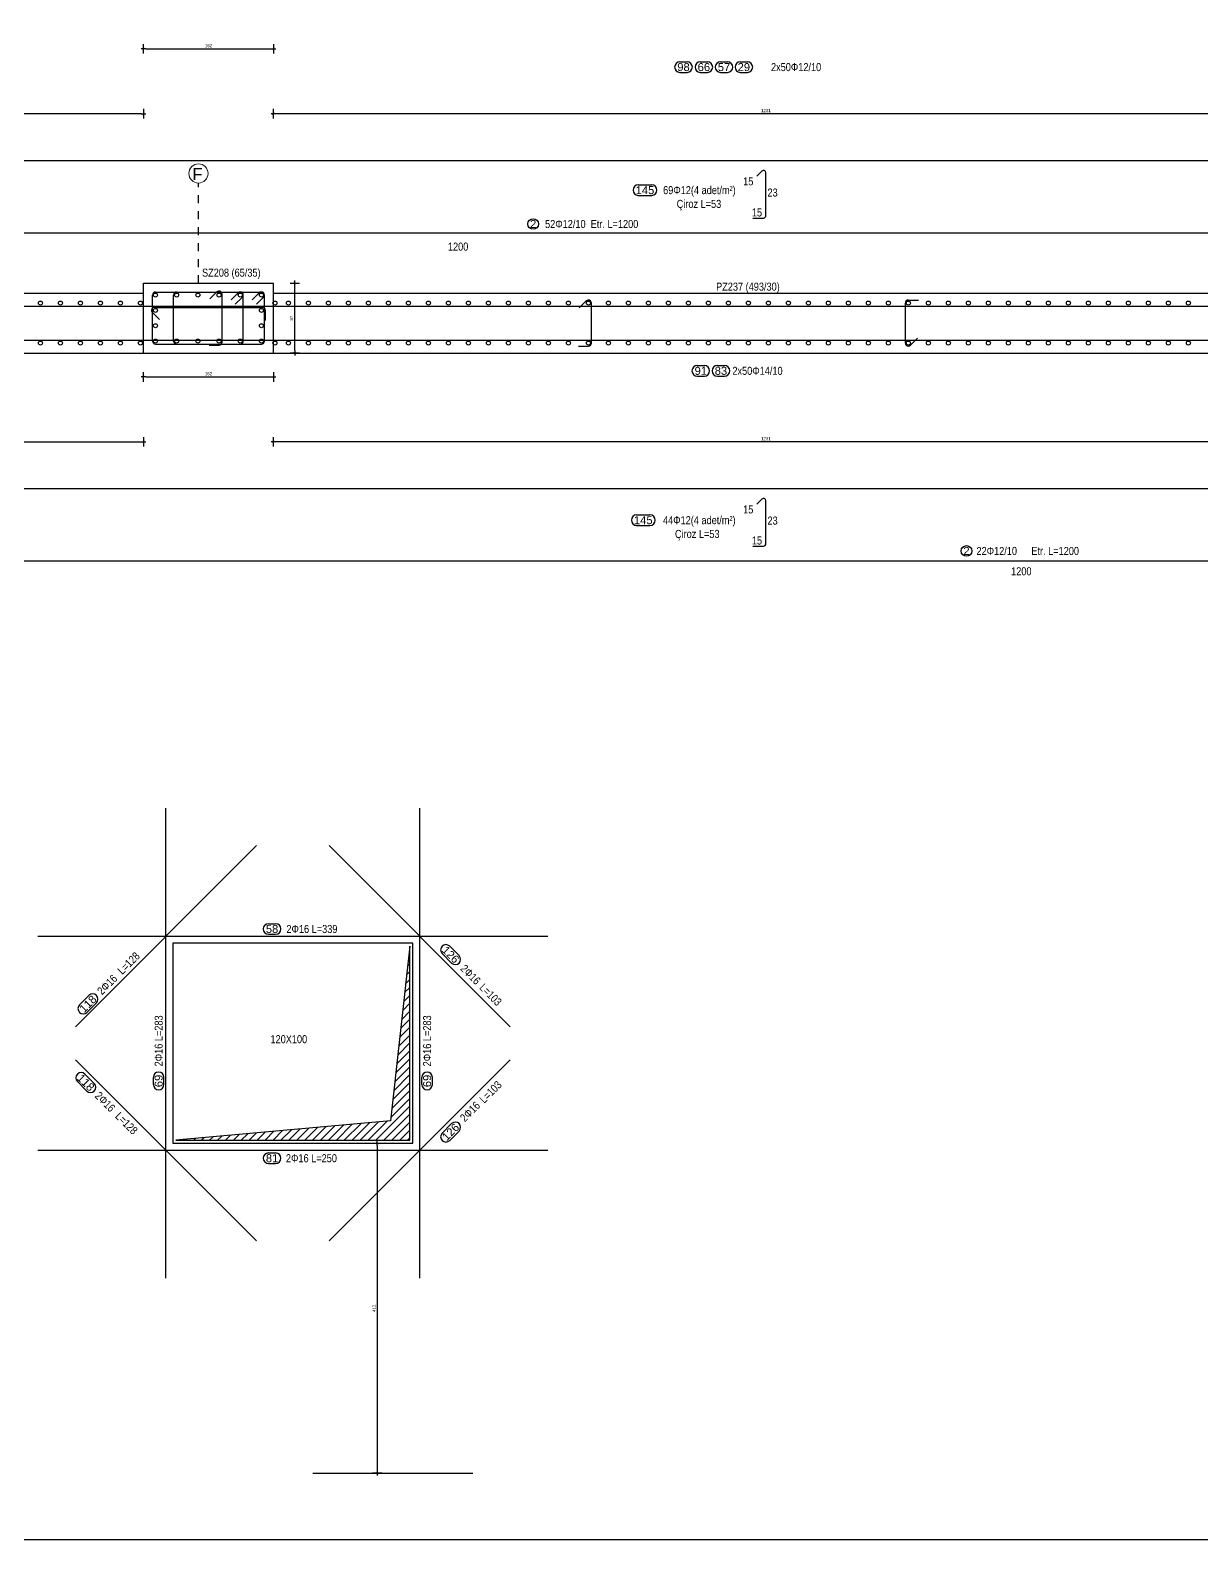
# Model space of a CAD drawing. Header units: metres. Extents: x 419734 to 420376, y 4564732 to 4565123.
# Drawn here: x 420122.1 to 420136.75, y 4564863.89 to 4564882.76 of the extents above; entities that cross this region are included whole.
import ezdxf

# ---------------------------------------------------------------- set-up
doc = ezdxf.new("R2010")
doc.units = ezdxf.units.M
doc.linetypes.add('TRATTO-PUNTO', pattern=[1, 0.5, -0.25, 0, -0.25])
doc.layers.get('Defpoints').update_dxf_attribs({"color": 5})
for name, color, linetype in [('Standart', 7, 'Continuous'), ('SW_ASSI', 7, 'TRATTO-PUNTO'), ('SW_CANDELE', 252, 'Continuous'), ('SW_DIM', 33, 'Continuous'), ('SW_SEZIONI-ARMATURA', 3, 'Continuous'), ('SW_SEZIONI_CARPENTERIA', 4, 'Continuous'), ('SW_TRATTEGGIO_252', 252, 'Continuous'), ('SW_TXT_TESTI', 1, 'Continuous')]:
    doc.layers.add(name, color=color, linetype=linetype)
doc.styles.add('arial_1_18', font='arial.ttf', dxfattribs={"height": 0.2})
doc.styles.add('SWS', font='ARIALN.TTF')
doc.dimstyles.new('DIM-SW-20_cm', dxfattribs={"dimtxt": 0.04, "dimasz": 0.03, "dimexe": 0.125, "dimexo": 0.125, "dimgap": 0.02, "dimtad": 1, "dimdec": 0, "dimlfac": 100, "dimzin": 1, "dimdsep": 46, "dimtxsty": 'SWS', "dimblk1": 'D', "dimblk2": 'D', "dimsah": 1, "dimcen": 0.003, "dimdle": 0.0625, "dimse1": 1, "dimse2": 1, "dimclrd": 256, "dimclre": 256, "dimclrt": 256, "dimazin": 0, "dimtfac": 0.75, "dimtdec": 0, "dimtmove": 1, "dimatfit": 3, "dimldrblk": 'D', "dimfxl": 0.125, "dimtvp": 1.5, "dimtolj": 1, "dimtzin": 0, "dimarcsym": 0})

# ---------------------------------------------------------------- blocks, each defined once
blk = doc.blocks.new('D')
for p, q in [((-1, 0), (1, 0)), ((0, 2), (0, -2))]:
    blk.add_line(p, q)
at = {"const_width": 0.141}
blk.add_lwpolyline([(0.48, 0.48), (-0.48, -0.48)], dxfattribs=at)
blk = doc.blocks.new('*D1563')
at = {"layer": 'Defpoints', "color": 0, "transparency": 16777216}
for p in [(420126.644, 4564868.849), (420126.44, 4564864.724), (420126.644, 4564864.724)]:
    blk.add_point(p, dxfattribs=at)
at = {"layer": 'SW_DIM', "lineweight": -2, "transparency": 16777216}
blk.add_line((420126.44, 4564868.819), (420126.44, 4564864.754), dxfattribs=at)
at = {"layer": 'SW_DIM', "lineweight": -2, "transparency": 16777216, "xscale": 0.03, "yscale": 0.03, "zscale": 0.03}
for p, rotation in [((420126.44, 4564868.849), 90), ((420126.44, 4564864.724), 270)]:
    blk.add_blockref('D', p, dxfattribs=dict(at, rotation=rotation))
at = {"layer": 'SW_DIM', "transparency": 16777216, "insert": (420126.4, 4564866.786), "char_height": 0.04, "attachment_point": 5, "rotation": 90, "style": 'SWS'}
blk.add_mtext('\\A1;412', dxfattribs=at)
blk = doc.blocks.new('*D1568')
at = {"layer": 'Defpoints', "color": 0, "transparency": 16777216}
for p in [(420109.942, 4564877.664), (420123.517, 4564877.664), (420123.517, 4564877.614)]:
    blk.add_point(p, dxfattribs=at)
at = {"layer": 'SW_DIM', "lineweight": -2, "transparency": 16777216}
blk.add_line((420109.972, 4564877.614), (420123.487, 4564877.614), dxfattribs=at)
at = {"layer": 'SW_DIM', "lineweight": -2, "transparency": 16777216, "xscale": 0.03, "yscale": 0.03, "zscale": 0.03, "rotation": 180}
blk.add_blockref('D', (420109.942, 4564877.614), dxfattribs=at)
at = {"layer": 'SW_DIM', "lineweight": -2, "transparency": 16777216, "xscale": 0.03, "yscale": 0.03, "zscale": 0.03}
blk.add_blockref('D', (420123.517, 4564877.614), dxfattribs=at)
at = {"layer": 'SW_DIM', "transparency": 16777216, "insert": (420116.73, 4564877.654), "char_height": 0.04, "attachment_point": 5, "style": 'SWS'}
blk.add_mtext('\\A1;1357', dxfattribs=at)
blk = doc.blocks.new('*D1569')
at = {"layer": 'Defpoints', "color": 0, "transparency": 16777216}
for p in [(420109.942, 4564881.764), (420109.942, 4564881.714), (420123.517, 4564881.764)]:
    blk.add_point(p, dxfattribs=at)
at = {"layer": 'SW_DIM', "lineweight": -2, "transparency": 16777216}
blk.add_line((420123.487, 4564881.714), (420109.972, 4564881.714), dxfattribs=at)
at = {"layer": 'SW_DIM', "lineweight": -2, "transparency": 16777216, "xscale": 0.03, "yscale": 0.03, "zscale": 0.03, "rotation": 180}
blk.add_blockref('D', (420109.942, 4564881.714), dxfattribs=at)
at = {"layer": 'SW_DIM', "lineweight": -2, "transparency": 16777216, "xscale": 0.03, "yscale": 0.03, "zscale": 0.03}
blk.add_blockref('D', (420123.517, 4564881.714), dxfattribs=at)
at = {"layer": 'SW_DIM', "transparency": 16777216, "insert": (420116.73, 4564881.754), "char_height": 0.04, "attachment_point": 5, "style": 'SWS'}
blk.add_mtext('\\A1;1357', dxfattribs=at)
blk = doc.blocks.new('*D1571')
at = {"layer": 'Defpoints', "color": 0, "transparency": 16777216}
for p in [(420123.517, 4564882.724), (420125.142, 4564882.724), (420125.142, 4564882.526)]:
    blk.add_point(p, dxfattribs=at)
at = {"layer": 'SW_DIM', "lineweight": -2, "transparency": 16777216}
blk.add_line((420123.547, 4564882.526), (420125.112, 4564882.526), dxfattribs=at)
at = {"layer": 'SW_DIM', "lineweight": -2, "transparency": 16777216, "xscale": 0.03, "yscale": 0.03, "zscale": 0.03, "rotation": 180}
blk.add_blockref('D', (420123.517, 4564882.526), dxfattribs=at)
at = {"layer": 'SW_DIM', "lineweight": -2, "transparency": 16777216, "xscale": 0.03, "yscale": 0.03, "zscale": 0.03}
blk.add_blockref('D', (420125.142, 4564882.526), dxfattribs=at)
at = {"layer": 'SW_DIM', "transparency": 16777216, "insert": (420124.33, 4564882.566), "char_height": 0.04, "attachment_point": 5, "style": 'SWS'}
blk.add_mtext('\\A1;162', dxfattribs=at)
blk = doc.blocks.new('*D1581')
at = {"layer": 'Defpoints', "color": 0, "transparency": 16777216}
for p in [(420125.142, 4564881.764), (420125.142, 4564881.714), (420137.455, 4564881.764)]:
    blk.add_point(p, dxfattribs=at)
at = {"layer": 'SW_DIM', "lineweight": -2, "transparency": 16777216}
blk.add_line((420137.425, 4564881.714), (420125.172, 4564881.714), dxfattribs=at)
at = {"layer": 'SW_DIM', "lineweight": -2, "transparency": 16777216, "xscale": 0.03, "yscale": 0.03, "zscale": 0.03, "rotation": 180}
blk.add_blockref('D', (420125.142, 4564881.714), dxfattribs=at)
at = {"layer": 'SW_DIM', "lineweight": -2, "transparency": 16777216, "xscale": 0.03, "yscale": 0.03, "zscale": 0.03}
blk.add_blockref('D', (420137.455, 4564881.714), dxfattribs=at)
at = {"layer": 'SW_DIM', "transparency": 16777216, "insert": (420131.299, 4564881.754), "char_height": 0.04, "attachment_point": 5, "style": 'SWS'}
blk.add_mtext('\\A1;1231', dxfattribs=at)
blk = doc.blocks.new('*D1582')
at = {"layer": 'Defpoints', "color": 0, "transparency": 16777216}
for p in [(420125.242, 4564879.599), (420125.409, 4564879.599), (420125.242, 4564878.724)]:
    blk.add_point(p, dxfattribs=at)
at = {"layer": 'SW_DIM', "lineweight": -2, "transparency": 16777216}
blk.add_line((420125.409, 4564878.754), (420125.409, 4564879.569), dxfattribs=at)
at = {"layer": 'SW_DIM', "lineweight": -2, "transparency": 16777216, "xscale": 0.03, "yscale": 0.03, "zscale": 0.03}
for p, rotation in [((420125.409, 4564879.599), 90), ((420125.409, 4564878.724), 270)]:
    blk.add_blockref('D', p, dxfattribs=dict(at, rotation=rotation))
at = {"layer": 'SW_DIM', "transparency": 16777216, "insert": (420125.368, 4564879.161), "char_height": 0.04, "attachment_point": 5, "rotation": 90, "style": 'SWS'}
blk.add_mtext('\\A1;87', dxfattribs=at)
blk = doc.blocks.new('*D1583')
at = {"layer": 'Defpoints', "color": 0, "transparency": 16777216}
for p in [(420123.517, 4564878.624), (420125.142, 4564878.624), (420125.142, 4564878.426)]:
    blk.add_point(p, dxfattribs=at)
at = {"layer": 'SW_DIM', "lineweight": -2, "transparency": 16777216}
blk.add_line((420123.547, 4564878.426), (420125.112, 4564878.426), dxfattribs=at)
at = {"layer": 'SW_DIM', "lineweight": -2, "transparency": 16777216, "xscale": 0.03, "yscale": 0.03, "zscale": 0.03, "rotation": 180}
blk.add_blockref('D', (420123.517, 4564878.426), dxfattribs=at)
at = {"layer": 'SW_DIM', "lineweight": -2, "transparency": 16777216, "xscale": 0.03, "yscale": 0.03, "zscale": 0.03}
blk.add_blockref('D', (420125.142, 4564878.426), dxfattribs=at)
at = {"layer": 'SW_DIM', "transparency": 16777216, "insert": (420124.33, 4564878.466), "char_height": 0.04, "attachment_point": 5, "style": 'SWS'}
blk.add_mtext('\\A1;162', dxfattribs=at)
blk = doc.blocks.new('*D1587')
at = {"layer": 'Defpoints', "color": 0, "transparency": 16777216}
for p in [(420125.142, 4564877.664), (420125.142, 4564877.614), (420137.455, 4564877.664)]:
    blk.add_point(p, dxfattribs=at)
at = {"layer": 'SW_DIM', "lineweight": -2, "transparency": 16777216}
blk.add_line((420137.425, 4564877.614), (420125.172, 4564877.614), dxfattribs=at)
at = {"layer": 'SW_DIM', "lineweight": -2, "transparency": 16777216, "xscale": 0.03, "yscale": 0.03, "zscale": 0.03, "rotation": 180}
blk.add_blockref('D', (420125.142, 4564877.614), dxfattribs=at)
at = {"layer": 'SW_DIM', "lineweight": -2, "transparency": 16777216, "xscale": 0.03, "yscale": 0.03, "zscale": 0.03}
blk.add_blockref('D', (420137.455, 4564877.614), dxfattribs=at)
at = {"layer": 'SW_DIM', "transparency": 16777216, "insert": (420131.299, 4564877.654), "char_height": 0.04, "attachment_point": 5, "style": 'SWS'}
blk.add_mtext('\\A1;1231', dxfattribs=at)

msp = doc.modelspace()

# ---------------------------------------------------------------- hatches: boundary and pattern name
at = {"layer": 'SW_TRATTEGGIO_252'}
h = msp.add_hatch(dxfattribs=at)
h.set_pattern_fill('_USER', color=256, scale=0.07, angle=45, pattern_type=0)
h.set_pattern_definition([(45, (420069.559505, 4565743.56469), (-0.0494974747, 0.0494974747), [])])
h.paths.add_polyline_path([(420122.79209, 4564891.26625), (420122.79209, 4564896.44125), (420122.27459, 4564891.78375), (420116.86709, 4564891.26625)])
h.paths.add_polyline_path([(420136.66709, 4564891.26625), (420136.66709, 4564896.44125), (420136.14959, 4564891.78375), (420130.74209, 4564891.26625)])
h.paths.add_polyline_path([(420157.04209, 4564891.26625), (420157.04209, 4564896.44125), (420156.52459, 4564891.78375), (420151.11709, 4564891.26625)])
h.paths.add_polyline_path([(420113.60209, 4564895.26625), (420113.60209, 4564897.69125), (420113.35959, 4564895.50875), (420110.67709, 4564895.26625)])
h.paths.add_polyline_path([(420117.75995, 4564869.56443), (420117.75995, 4564874.73943), (420117.24245, 4564870.08193), (420111.83495, 4564869.56443)])
h.paths.add_polyline_path([(420162.41709, 4564887.51625), (420162.41709, 4564889.44125), (420162.22459, 4564887.70875), (420160.49209, 4564887.51625)])
h.paths.add_polyline_path([(420145.29209, 4564895.26625), (420145.29209, 4564897.69125), (420145.04959, 4564895.50875), (420142.36709, 4564895.26625)])
h.paths.add_polyline_path([(420126.84704, 4564868.88617), (420126.84704, 4564871.31117), (420126.60454, 4564869.12867), (420123.92204, 4564868.88617)])
h.paths.add_polyline_path([(420113.75995, 4564865.81443), (420113.75995, 4564867.73943), (420113.56745, 4564866.00693), (420111.83495, 4564865.81443)])
h.paths.add_polyline_path([(420112.40459, 4564887.51625), (420112.40459, 4564889.44125), (420112.21209, 4564887.70875), (420110.47959, 4564887.51625)])
h.paths.add_polyline_path([(420170.29209, 4564891.26625), (420170.29209, 4564896.44125), (420169.77459, 4564891.78375), (420164.36709, 4564891.26625)])

# ---------------------------------------------------------------- linework, layer by layer
msp.add_lwpolyline([(420125.63454, 4564864.72367), (420127.63454, 4564864.72367)])
at = {"color": 0, "linetype": 'Continuous', "lineweight": 5}
msp.add_circle((420124.20459, 4564880.96884), 0.12, dxfattribs=at)
at = {"layer": 'Standart', "color": 2}
msp.add_lwpolyline([(420376.27637, 4564863.89188), (419946.10266, 4564863.89188), (419946.10266, 4564905.93855)], dxfattribs=at)
at = {"layer": 'Standart', "color": 5, "linetype": 'Continuous', "lineweight": 5}
msp.add_lwpolyline([(420125.63454, 4564864.72367), (420127.63454, 4564864.72367)], dxfattribs=at)
at = {"layer": 'SW_ASSI', "ltscale": 0.2}
msp.add_lwpolyline([(420124.20459, 4564879.59884), (420124.20459, 4564880.84884)], dxfattribs=at)
at = {"layer": 'SW_CANDELE'}
msp.add_lwpolyline([(420126.84704, 4564868.88617), (420126.84704, 4564871.31117), (420126.60454, 4564869.12867), (420123.92204, 4564868.88617)], close=True, dxfattribs=at)
at = {"layer": 'SW_SEZIONI-ARMATURA'}
for points in [[(420130.22355, 4564882.36384), (420130.31294, 4564882.36384)], [(420130.22355, 4564882.23184), (420130.31294, 4564882.23184)], [(420130.47853, 4564882.36384), (420130.56791, 4564882.36384)], [(420130.47853, 4564882.23184), (420130.56791, 4564882.23184)], [(420130.7302, 4564882.36384), (420130.81959, 4564882.36384)], [(420130.7302, 4564882.23184), (420130.81959, 4564882.23184)], [(420130.97858, 4564882.36384), (420131.06797, 4564882.36384)], [(420130.97858, 4564882.23184), (420131.06797, 4564882.23184)], [(420109.28459, 4564881.13134), (420138.75459, 4564881.13134)], [(420131.1837, 4564880.93394), (420131.24739, 4564880.99763)], [(420131.2986, 4564880.44134), (420131.2986, 4564880.97642)], [(420129.70362, 4564880.82593), (420129.8707, 4564880.82593)], [(420129.70362, 4564880.69393), (420129.8707, 4564880.69393)], [(420131.1361, 4564880.41134), (420131.2686, 4564880.41134)], [(420114.21024, 4564880.22634), (420144.21024, 4564880.22634)], [(420123.62959, 4564878.87384), (420123.62959, 4564879.44884)], [(420123.66709, 4564879.48634), (420124.99209, 4564879.48634)], [(420123.89459, 4564878.87384), (420123.89459, 4564879.44884)], [(420124.34719, 4564879.39947), (420124.43558, 4564879.48786)], [(420124.49959, 4564878.86134), (420124.49959, 4564879.46134)], [(420124.61219, 4564879.38697), (420124.70058, 4564879.47536)], [(420124.66522, 4564879.33394), (420124.75361, 4564879.42233)], [(420124.76459, 4564878.87384), (420124.76459, 4564879.44884)], [(420124.87719, 4564879.38697), (420124.96558, 4564879.47536)], [(420124.93022, 4564879.33394), (420125.01861, 4564879.42233)], [(420125.02959, 4564878.87384), (420125.02959, 4564879.44884)], [(420133.08011, 4564879.38634), (420133.20511, 4564879.38634)], [(420109.32959, 4564879.31134), (420172.09209, 4564879.31134)], [(420123.62808, 4564879.23066), (420123.71647, 4564879.14227)], [(420123.65459, 4564879.29468), (420125.00459, 4564879.29468)], [(420125.04209, 4564879.13218), (420125.04209, 4564879.25718)], [(420128.96521, 4564879.28697), (420129.05359, 4564879.37536)], [(420129.11761, 4564878.84884), (420129.11761, 4564879.34884)], [(420133.04261, 4564878.84884), (420133.04261, 4564879.34884)], [(420109.29209, 4564878.88634), (420172.05459, 4564878.88634)], [(420123.66709, 4564878.83634), (420124.99209, 4564878.83634)], [(420124.33709, 4564878.82384), (420124.46209, 4564878.82384)], [(420128.95511, 4564878.81134), (420129.08011, 4564878.81134)], [(420133.10663, 4564878.82233), (420133.19502, 4564878.91072)], [(420130.44019, 4564878.56784), (420130.52957, 4564878.56784)], [(420130.44019, 4564878.43584), (420130.52957, 4564878.43584)], [(420130.69186, 4564878.56784), (420130.78125, 4564878.56784)], [(420130.69186, 4564878.43584), (420130.78125, 4564878.43584)], [(420109.28459, 4564877.03134), (420138.75459, 4564877.03134)], [(420131.1837, 4564876.83394), (420131.24739, 4564876.89763)], [(420131.2986, 4564876.34134), (420131.2986, 4564876.87642)], [(420129.68228, 4564876.70116), (420129.84936, 4564876.70116)], [(420129.68228, 4564876.56916), (420129.84936, 4564876.56916)], [(420131.1361, 4564876.31134), (420131.2686, 4564876.31134)], [(420119.68919, 4564876.12634), (420149.68919, 4564876.12634)], [(420123.79704, 4564867.16117), (420123.79704, 4564873.03617)], [(420126.97204, 4564867.16117), (420126.97204, 4564873.03617)], [(420122.66567, 4564870.3048), (420124.92841, 4564872.56754)], [(420128.10341, 4564870.3048), (420125.84067, 4564872.56754)], [(420125.07988, 4564871.59217), (420125.16926, 4564871.59217)], [(420125.07988, 4564871.46017), (420125.16926, 4564871.46017)], [(420122.19704, 4564871.43617), (420128.57204, 4564871.43617)], [(420127.4633, 4564871.1927), (420127.34516, 4564871.31084)], [(420127.36996, 4564871.09937), (420127.25182, 4564871.2175)], [(420122.71745, 4564870.5772), (420122.83559, 4564870.69534)], [(420122.81079, 4564870.48386), (420122.92893, 4564870.602)], [(420124.92841, 4564867.6298), (420122.66567, 4564869.89254)], [(420125.84067, 4564867.6298), (420128.10341, 4564869.89254)], [(420122.6911, 4564869.61904), (420122.80924, 4564869.5009)], [(420122.78444, 4564869.71237), (420122.90258, 4564869.59424)], [(420123.64104, 4564869.58177), (420123.64104, 4564869.67115)], [(420123.77304, 4564869.58177), (420123.77304, 4564869.67115)], [(420126.99682, 4564869.58177), (420126.99682, 4564869.67115)], [(420127.12882, 4564869.58177), (420127.12882, 4564869.67115)], [(420127.36996, 4564869.09404), (420127.25182, 4564868.9759)], [(420127.4633, 4564869.0007), (420127.34516, 4564868.88256)], [(420122.19704, 4564868.76117), (420128.57204, 4564868.76117)], [(420125.07988, 4564868.72693), (420125.16926, 4564868.72693)], [(420125.07988, 4564868.59493), (420125.16926, 4564868.59493)]]:
    msp.add_lwpolyline(points, dxfattribs=at)
for centre, radius in [((420128.38888, 4564880.3368), 0.066), ((420123.66709, 4564879.44884), 0.025), ((420123.93209, 4564879.44884), 0.025), ((420124.19709, 4564879.44884), 0.025), ((420124.46209, 4564879.44884), 0.025), ((420124.72709, 4564879.44884), 0.025), ((420124.99209, 4564879.44884), 0.025), ((420122.22959, 4564879.34884), 0.025), ((420122.47959, 4564879.34884), 0.025), ((420122.72959, 4564879.34884), 0.025), ((420122.97959, 4564879.34884), 0.025), ((420123.22959, 4564879.34884), 0.025), ((420123.47959, 4564879.34884), 0.025), ((420123.66709, 4564879.25718), 0.025), ((420124.99209, 4564879.25718), 0.025), ((420125.1611, 4564879.34884), 0.025), ((420125.33011, 4564879.34884), 0.025), ((420125.58011, 4564879.34884), 0.025), ((420125.83011, 4564879.34884), 0.025), ((420126.08011, 4564879.34884), 0.025), ((420126.33011, 4564879.34884), 0.025), ((420126.58011, 4564879.34884), 0.025), ((420126.83011, 4564879.34884), 0.025), ((420127.08011, 4564879.34884), 0.025), ((420127.33011, 4564879.34884), 0.025), ((420127.58011, 4564879.34884), 0.025), ((420127.83011, 4564879.34884), 0.025), ((420128.08011, 4564879.34884), 0.025), ((420128.33011, 4564879.34884), 0.025), ((420128.58011, 4564879.34884), 0.025), ((420128.83011, 4564879.34884), 0.025), ((420129.08011, 4564879.34884), 0.025), ((420129.33011, 4564879.34884), 0.025), ((420129.58011, 4564879.34884), 0.025), ((420129.83011, 4564879.34884), 0.025), ((420130.08011, 4564879.34884), 0.025), ((420130.33011, 4564879.34884), 0.025), ((420130.58011, 4564879.34884), 0.025), ((420130.83011, 4564879.34884), 0.025), ((420131.08011, 4564879.34884), 0.025), ((420131.33011, 4564879.34884), 0.025), ((420131.58011, 4564879.34884), 0.025), ((420131.83011, 4564879.34884), 0.025), ((420132.08011, 4564879.34884), 0.025), ((420132.33011, 4564879.34884), 0.025), ((420132.58011, 4564879.34884), 0.025), ((420132.83011, 4564879.34884), 0.025), ((420133.08011, 4564879.34884), 0.025), ((420133.33011, 4564879.34884), 0.025), ((420133.58011, 4564879.34884), 0.025), ((420133.83011, 4564879.34884), 0.025), ((420134.08011, 4564879.34884), 0.025), ((420134.33011, 4564879.34884), 0.025), ((420134.58011, 4564879.34884), 0.025), ((420134.83011, 4564879.34884), 0.025), ((420135.08011, 4564879.34884), 0.025), ((420135.33011, 4564879.34884), 0.025), ((420135.58011, 4564879.34884), 0.025), ((420135.83011, 4564879.34884), 0.025), ((420136.08011, 4564879.34884), 0.025), ((420136.33011, 4564879.34884), 0.025), ((420136.58011, 4564879.34884), 0.025), ((420123.66709, 4564879.06551), 0.025), ((420124.99209, 4564879.06551), 0.025), ((420122.22959, 4564878.84884), 0.025), ((420122.47959, 4564878.84884), 0.025), ((420122.72959, 4564878.84884), 0.025), ((420122.97959, 4564878.84884), 0.025), ((420123.22959, 4564878.84884), 0.025), ((420123.47959, 4564878.84884), 0.025), ((420123.66709, 4564878.87384), 0.025), ((420123.93209, 4564878.87384), 0.025), ((420124.19709, 4564878.87384), 0.025), ((420124.46209, 4564878.87384), 0.025), ((420124.72709, 4564878.87384), 0.025), ((420124.99209, 4564878.87384), 0.025), ((420125.1611, 4564878.84884), 0.025), ((420125.33011, 4564878.84884), 0.025), ((420125.58011, 4564878.84884), 0.025), ((420125.83011, 4564878.84884), 0.025), ((420126.08011, 4564878.84884), 0.025), ((420126.33011, 4564878.84884), 0.025), ((420126.58011, 4564878.84884), 0.025), ((420126.83011, 4564878.84884), 0.025), ((420127.08011, 4564878.84884), 0.025), ((420127.33011, 4564878.84884), 0.025), ((420127.58011, 4564878.84884), 0.025), ((420127.83011, 4564878.84884), 0.025), ((420128.08011, 4564878.84884), 0.025), ((420128.33011, 4564878.84884), 0.025), ((420128.58011, 4564878.84884), 0.025), ((420128.83011, 4564878.84884), 0.025), ((420129.08011, 4564878.84884), 0.025), ((420129.33011, 4564878.84884), 0.025), ((420129.58011, 4564878.84884), 0.025), ((420129.83011, 4564878.84884), 0.025), ((420130.08011, 4564878.84884), 0.025), ((420130.33011, 4564878.84884), 0.025), ((420130.58011, 4564878.84884), 0.025), ((420130.83011, 4564878.84884), 0.025), ((420131.08011, 4564878.84884), 0.025), ((420131.33011, 4564878.84884), 0.025), ((420131.58011, 4564878.84884), 0.025), ((420131.83011, 4564878.84884), 0.025), ((420132.08011, 4564878.84884), 0.025), ((420132.33011, 4564878.84884), 0.025), ((420132.58011, 4564878.84884), 0.025), ((420132.83011, 4564878.84884), 0.025), ((420133.08011, 4564878.84884), 0.025), ((420133.33011, 4564878.84884), 0.025), ((420133.58011, 4564878.84884), 0.025), ((420133.83011, 4564878.84884), 0.025), ((420134.08011, 4564878.84884), 0.025), ((420134.33011, 4564878.84884), 0.025), ((420134.58011, 4564878.84884), 0.025), ((420134.83011, 4564878.84884), 0.025), ((420135.08011, 4564878.84884), 0.025), ((420135.33011, 4564878.84884), 0.025), ((420135.58011, 4564878.84884), 0.025), ((420135.83011, 4564878.84884), 0.025), ((420136.08011, 4564878.84884), 0.025), ((420136.33011, 4564878.84884), 0.025), ((420136.58011, 4564878.84884), 0.025), ((420133.80624, 4564876.25052), 0.066)]:
    msp.add_circle(centre, radius, dxfattribs=at)
for centre, radius, start, end in [((420130.22355, 4564882.29784), 0.066, 90, 270), ((420130.31294, 4564882.29784), 0.066, 270, 90), ((420130.47853, 4564882.29784), 0.066, 90, 270), ((420130.56791, 4564882.29784), 0.066, 270, 90), ((420130.7302, 4564882.29784), 0.066, 90, 270), ((420130.81959, 4564882.29784), 0.066, 270, 90), ((420130.97858, 4564882.29784), 0.066, 90, 270), ((420131.06797, 4564882.29784), 0.066, 270, 90), ((420131.2686, 4564880.97642), 0.03, 0, 135), ((420129.70362, 4564880.75993), 0.066, 90, 270), ((420129.8707, 4564880.75993), 0.066, 270, 90), ((420131.2686, 4564880.44134), 0.03, 270, 0), ((420123.66709, 4564879.44884), 0.0375, 90, 180), ((420123.93209, 4564879.44884), 0.0375, 90, 180), ((420124.46209, 4564879.46134), 0.0375, 0, 135), ((420124.72709, 4564879.44884), 0.0375, 315, 134.999954), ((420124.99209, 4564879.44884), 0.0375, 315, 134.999954), ((420129.08011, 4564879.34884), 0.0375, 0, 135), ((420133.08011, 4564879.34884), 0.0375, 90, 180), ((420123.65459, 4564879.25718), 0.0375, 90, 225), ((420125.00459, 4564879.25718), 0.0375, 0, 90), ((420123.66709, 4564878.87384), 0.0375, 180, 270), ((420123.93209, 4564878.87384), 0.0375, 180, 270), ((420124.46209, 4564878.86134), 0.0375, 270, 0), ((420124.72709, 4564878.87384), 0.0375, 270, 0), ((420124.99209, 4564878.87384), 0.0375, 270, 0), ((420129.08011, 4564878.84884), 0.0375, 270, 0), ((420133.08011, 4564878.84884), 0.0375, 180, 315), ((420130.44019, 4564878.50184), 0.066, 90, 270), ((420130.52957, 4564878.50184), 0.066, 270, 90), ((420130.69186, 4564878.50184), 0.066, 90, 270), ((420130.78125, 4564878.50184), 0.066, 270, 90), ((420131.2686, 4564876.87642), 0.03, 0, 135), ((420129.68228, 4564876.63516), 0.066, 90, 270), ((420129.84936, 4564876.63516), 0.066, 270, 90), ((420131.2686, 4564876.34134), 0.03, 270, 0), ((420125.07988, 4564871.52617), 0.066, 90, 270), ((420125.16926, 4564871.52617), 0.066, 270, 90), ((420127.29849, 4564871.26417), 0.066, 45, 225), ((420127.41663, 4564871.14603), 0.066, 225, 45), ((420122.88226, 4564870.64867), 0.066, 315, 135), ((420122.76412, 4564870.53053), 0.066, 135, 315), ((420122.73777, 4564869.66571), 0.066, 45, 225), ((420122.85591, 4564869.54757), 0.066, 225, 45), ((420123.70704, 4564869.67115), 0.066, 0, 180), ((420123.70704, 4564869.58177), 0.066, 180, 0), ((420127.06282, 4564869.67115), 0.066, 0, 180), ((420127.06282, 4564869.58177), 0.066, 180, 0), ((420127.41663, 4564869.04737), 0.066, 315, 135), ((420127.29849, 4564868.92923), 0.066, 135, 315), ((420125.07988, 4564868.66093), 0.066, 90, 270), ((420125.16926, 4564868.66093), 0.066, 270, 90)]:
    msp.add_arc(centre, radius, start, end, dxfattribs=at)
at = {"layer": 'SW_SEZIONI_CARPENTERIA'}
for points in [[(420123.51709, 4564878.72384), (420123.51709, 4564879.59884)], [(420123.51709, 4564879.59884), (420125.14209, 4564879.59884)], [(420125.14209, 4564878.72384), (420125.14209, 4564879.59884)], [(420109.94209, 4564879.47384), (420123.51709, 4564879.47384)], [(420125.14209, 4564879.47384), (420172.32959, 4564879.47384)], [(420109.06709, 4564878.72384), (420172.32959, 4564878.72384)]]:
    msp.add_lwpolyline(points, dxfattribs=at)
msp.add_lwpolyline([(420126.88454, 4564871.34867), (420123.88454, 4564871.34867), (420123.88454, 4564868.84867), (420126.88454, 4564868.84867)], close=True, dxfattribs=at)

# ---------------------------------------------------------------- texts
at = {"layer": 'SW_TXT_TESTI', "style": 'arial_1_18'}
for s, height, p in [('98', 0.1, (420130.19055, 4564882.24784)), ('66', 0.1, (420130.44553, 4564882.24784)), ('57', 0.1, (420130.6972, 4564882.24784)), ('29', 0.1, (420130.94558, 4564882.24784)), ('F', 0.15, (420124.12779, 4564880.88512)), ('145', 0.1, (420129.67062, 4564880.70993)), ('2', 0.1, (420128.35004, 4564880.2868)), ('91', 0.1, (420130.40719, 4564878.45184)), ('83', 0.1, (420130.65886, 4564878.45184)), ('145', 0.1, (420129.64928, 4564876.58516)), ('2', 0.1, (420133.76739, 4564876.20052)), ('58', 0.1, (420125.04688, 4564871.47617)), ('81', 0.1, (420125.04688, 4564868.61093))]:
    msp.add_text(s, height=height, dxfattribs=at).set_placement(p)
at = {"layer": 'SW_TXT_TESTI', "color": 2, "linetype": 'Continuous', "lineweight": 5, "style": 'SWS'}
for s, p in [('2x50Φ12/10', (420131.36224, 4564882.24784)), ('15', (420131.01417, 4564880.8198)), ('69Φ12(4 adet/m²)', (420130.01363, 4564880.70993)), ('23', (420131.3186, 4564880.68009)), ('Çiroz L=53', (420130.18322, 4564880.53793)), ('15', (420131.12322, 4564880.43134)), ('52Φ12/10', (420128.53814, 4564880.2868)), ('Etr. L=1200', (420129.10816, 4564880.2868)), ('1200', (420127.32338, 4564880.00434)), ('2x50Φ14/10', (420130.87969, 4564878.45184)), ('15', (420131.01417, 4564876.7198)), ('44Φ12(4 adet/m²)', (420130.01208, 4564876.58516)), ('23', (420131.3186, 4564876.58009)), ('Çiroz L=53', (420130.16188, 4564876.41316)), ('15', (420131.12322, 4564876.33134)), ('22Φ12/10', (420133.93133, 4564876.20052)), ('Etr. L=1200', (420134.61735, 4564876.20052)), ('1200', (420134.36435, 4564875.94656))]:
    msp.add_text(s, height=0.1, dxfattribs=at).set_placement(p)
at = {"layer": 'SW_TXT_TESTI', "color": 2, "style": 'SWS'}
for s, p in [('SZ208 (65/35)', (420124.24911, 4564879.67884)), ('PZ237 (493/30)', (420130.67577, 4564879.50384))]:
    msp.add_text(s, height=0.1, dxfattribs=at).set_placement(p)
at = {"layer": 'SW_TXT_TESTI', "color": 2, "linetype": 'Continuous', "lineweight": -3, "style": 'SWS'}
for s, p in [('2Φ16 L=339', (420125.30414, 4564871.47617)), ('120X100', (420125.1049, 4564870.09867)), ('2Φ16 L=250', (420125.29824, 4564868.61093))]:
    msp.add_text(s, height=0.1, dxfattribs=at).set_placement(p)
at = {"layer": 'SW_TXT_TESTI', "style": 'arial_1_18'}
for s, rotation, p in [('126', 315, (420127.2398, 4564871.25215)), ('118', 45, (420122.77614, 4564870.47184)), ('118', 315, (420122.67908, 4564869.65369)), ('69', 90, (420123.75704, 4564869.54877)), ('69', 90, (420127.11282, 4564869.54877)), ('126', 45, (420127.30959, 4564868.87146))]:
    msp.add_text(s, height=0.1, rotation=rotation, dxfattribs=at).set_placement(p)
at = {"layer": 'SW_TXT_TESTI', "color": 2, "linetype": 'Continuous', "lineweight": -3, "style": 'SWS'}
for s, rotation, p in [('L=128', 45, (420123.25335, 4564870.94905)), ('2Φ16', 315, (420127.47067, 4564871.02128)), ('2Φ16', 45, (420122.99877, 4564870.69447)), ('L=103', 315, (420127.70814, 4564870.78381)), ('2Φ16 L=283', 90, (420123.75704, 4564869.8085)), ('2Φ16 L=283', 90, (420127.11282, 4564869.8085)), ('L=103', 45, (420127.77794, 4564869.3398)), ('2Φ16', 315, (420122.90171, 4564869.43106)), ('L=128', 315, (420123.15629, 4564869.17648)), ('2Φ16', 45, (420127.53473, 4564869.10807))]:
    msp.add_text(s, height=0.1, rotation=rotation, dxfattribs=at).set_placement(p)

# ---------------------------------------------------------------- dimensions: what is measured, and where the dimension line sits
at = {"layer": 'SW_DIM'}
for base, p1, p2, picture, middle in [((420125.1420937739, 4564882.5257500131), (420123.5170937746, 4564882.723844381), (420125.1420937739, 4564882.723844381), '*D1571', (420124.3295937742, 4564882.5661729323)), ((420109.9420937804, 4564881.7138443813), (420123.5170937741, 4564881.7638443802), (420109.9420937804, 4564881.7638443802), '*D1569', (420116.7295937773, 4564881.7542672995)), ((420125.1420937739, 4564878.42574987), (420123.5170937746, 4564878.623844238), (420125.1420937739, 4564878.623844238), '*D1583', (420124.3295937742, 4564878.4661727892)), ((420123.5170937741, 4564877.6138442364), (420109.9420937804, 4564877.6638442371), (420123.5170937741, 4564877.6638442371), '*D1568', (420116.7295937773, 4564877.6542671556))]:
    dim = msp.add_linear_dim(base=base, p1=p1, p2=p2, dimstyle='DIM-SW-20_cm', override={"dimtxsty": 'SWS', "dimldrblk": 'D'}, dxfattribs=at)
    dim.commit()
    dim.dimension.update_dxf_attribs({"geometry": picture, "text_midpoint": middle})
for base, p1, p2, picture, middle in [((420125.14209, 4564881.71384), (420137.45511, 4564881.76384), (420125.14209, 4564881.76384), '*D1581', (420131.2986, 4564881.75427)), ((420125.14209, 4564877.61384), (420137.45511, 4564877.66384), (420125.14209, 4564877.66384), '*D1587', (420131.2986, 4564877.65427))]:
    dim = msp.add_linear_dim(base=base, p1=p1, p2=p2, dimstyle='DIM-SW-20_cm', dxfattribs=at)
    dim.commit()
    dim.dimension.update_dxf_attribs({"geometry": picture, "text_midpoint": middle})
for base, p1, p2, picture, middle in [((420125.40863848, 4564879.59884424), (420125.24209377, 4564878.72384424), (420125.24209377, 4564879.59884423), '*D1582', (420125.36821556, 4564879.16134424)), ((420126.4404965804, 4564864.7236690968), (420126.6444888426, 4564868.8486690931), (420126.6444888426, 4564864.723669095), '*D1563', (420126.4004147262, 4564866.786169095))]:
    dim = msp.add_linear_dim(base=base, p1=p1, p2=p2, angle=90, dimstyle='DIM-SW-20_cm', override={"dimtxsty": 'SWS', "dimldrblk": 'D'}, dxfattribs=at)
    dim.commit()
    dim.dimension.update_dxf_attribs({"geometry": picture, "text_midpoint": middle})

doc.saveas('drawing.dxf')
